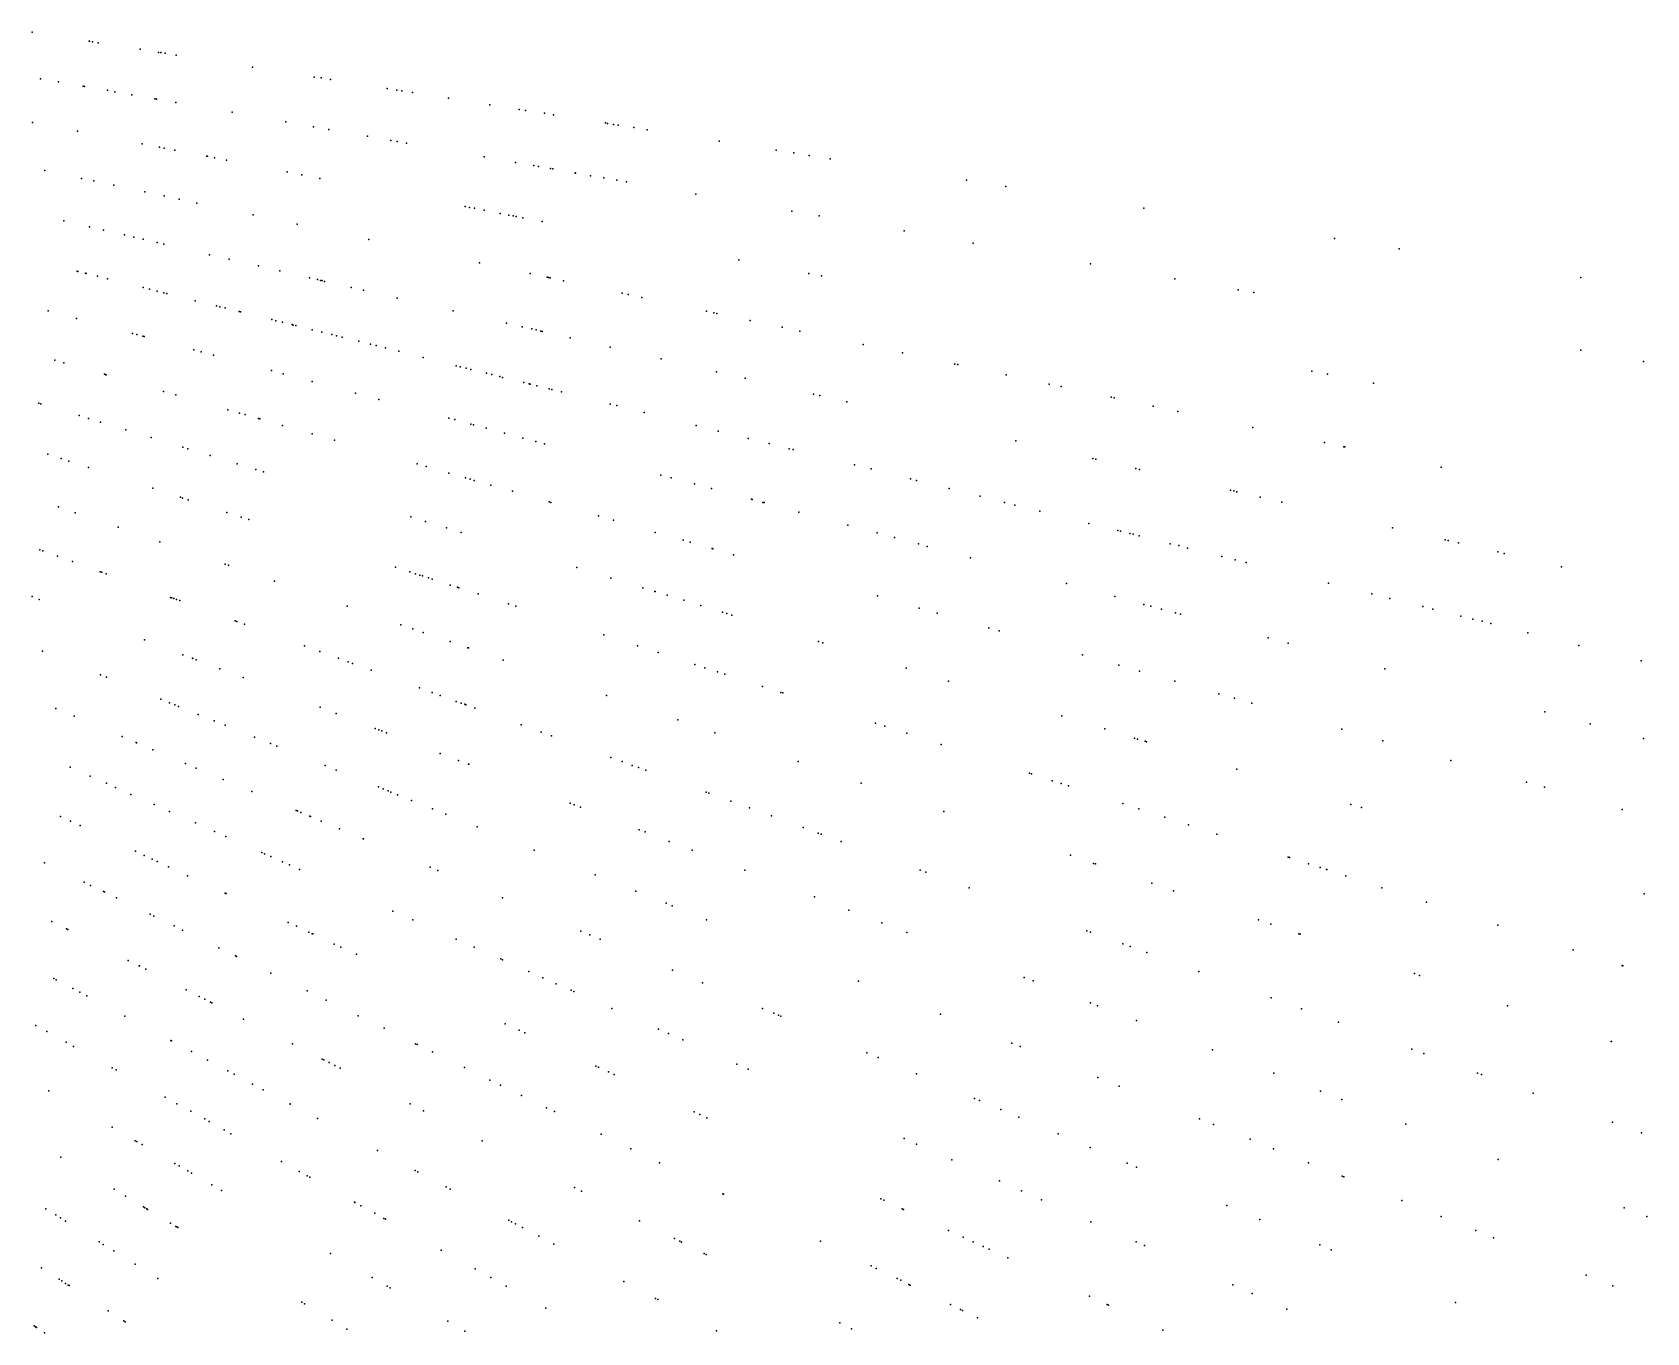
# Model space of a CAD drawing. Header units: metres. Extents: x -4327 to 4266, y -3886 to 3992.
# Drawn here: x 103.5 to 170.3, y -70.2 to -16.4 of the extents above; entities that cross this region are included whole.
import ezdxf

# ---------------------------------------------------------------- set-up
doc = ezdxf.new("R2010")
doc.units = ezdxf.units.M

msp = doc.modelspace()

# ---------------------------------------------------------------- linework, layer by layer
for p in [(103.54, -16.4, -126.12), (105.89, -16.77, -118.09), (105.9, -16.77, -118.76), (106.03, -16.79, -118.64), (106.27, -16.83, -117.74), (108, -17.1, -117.83), (108.76, -17.23, -119.84), (108.86, -17.24, -117.36), (109.04, -17.27, -119.24), (109.49, -17.34, -116.76), (112.64, -17.84, -118.55), (103.88, -18.32, -118.64), (104.63, -18.45, -118.97), (105.64, -18.63, -118.04), (105.7, -18.64, -119), (115.2, -18.25, 2470.5), (115.49, -18.29, -117.12), (115.87, -18.35, -116.74), (106.65, -18.8, -119.81), (106.95, -18.86, -120.55), (107.66, -18.98, -119.89), (108.61, -19.15, -117.3), (108.67, -19.16, -119.97), (109.48, -19.31, -119.55), (118.21, -18.72, -118.97), (118.62, -18.79, -119.25), (118.82, -18.82, -119.06), (119.26, -18.89, -118.6), (120.75, -19.12, -118.13), (111.8, -19.71, -119.05), (122.46, -19.4, -118.49), (123.68, -19.59, -118.64), (123.93, -19.63, -118.74), (124.72, -19.75, -118.98), (125.1, -19.81, -118.57), (103.55, -20.13, 2462.24), (105.41, -20.49, 2474.92), (114.03, -20.11, -117.9), (115.17, -20.31, -118.16), (115.8, -20.42, -117.52), (127.24, -20.15, -117.34), (127.32, -20.17, 2472.64), (127.58, -20.21, -120.65), (127.77, -20.24, -120.44), (128.41, -20.34, -120.11), (128.97, -20.43, -117.64), (108.08, -21.01, 2475.3), (108.8, -21.15, -117.12), (108.99, -21.19, -116.94), (109, -21.19, 2496.28), (109.43, -21.27, -116.51), (117.4, -20.7, -119.79), (118.37, -20.87, -119.87), (118.63, -20.92, -116.39), (119.01, -20.98, -119.21), (131.94, -20.9, -118.77), (134.3, -21.27, -122.1), (110.76, -21.53, -118.32), (110.78, -21.53, -116.92), (111.08, -21.59, -118.01), (111.57, -21.69, 2493.91), (122.23, -21.55, -118.36), (123.52, -21.78, -118.06), (124.28, -21.91, -117.23), (124.47, -21.95, -117.03), (135.03, -21.39, -117.47), (135.66, -21.49, -117.5), (136.54, -21.63, -117.61), (104.06, -22.12, -117.83), (105.57, -22.44, -119.8), (106.08, -22.55, -117.64), (114.08, -22.17, -120.28), (114.68, -22.29, -120.38), (115.43, -22.44, -119.99), (124.97, -22.04, -116.47), (125.06, -22.05, -118.22), (125.99, -22.21, -121.6), (126, -22.22, -121.22), (126.63, -22.33, 2466.4), (127.17, -22.42, -117.36), (127.71, -22.52, -120.47), (128.11, -22.59, -119.66), (142.17, -22.52, -118.59), (106.91, -22.72, -117.53), (108.2, -23, -116.63), (109, -23.17, -119.3), (109.61, -23.3, -119.06), (130.98, -23.1, -119.43), (143.8, -22.78, 2457.44), (110.35, -23.46, 2475.43), (112.67, -23.95, -117.79), (121.44, -23.6, -117.33), (121.62, -23.64, 2453.62), (121.83, -23.68, -118.36), (122.22, -23.76, -117.58), (122.89, -23.89, -117.58), (123.25, -23.96, -117.92), (123.43, -23.99, -121.36), (123.55, -24.02, 2492.57), (134.95, -23.8, -117.1), (136.08, -23.99, -116.91), (149.5, -23.68, 2485.9), (104.84, -24.2, -117.74), (105.91, -24.45, -120.12), (106.48, -24.58, -119.59), (114.49, -24.33, -119.82), (123.82, -24.07, -117.3), (124.62, -24.22, -120.81), (139.59, -24.61, -119.66), (107.35, -24.78, 2476.8), (107.74, -24.87, -119.42), (108.12, -24.96, -117), (108.7, -25.1, -119.18), (108.98, -25.16, 2454.2), (117.46, -24.97, -119.63), (142.45, -25.12, 2464.26), (157.39, -24.93, 2483.14), (160.07, -25.35, 2462.42), (110.87, -25.6, 2496.66), (111.68, -25.78, 2485.11), (122.03, -25.94, -117.68), (132.76, -25.81, -118.41), (147.3, -25.97, -120.38), (105.39, -26.28, -119.52), (105.43, -26.29, -119.82), (105.74, -26.36, -117.83), (105.77, -26.37, -119.16), (106.24, -26.49, -117.35), (106.65, -26.59, -117.3), (112.89, -26.06, -117.83), (113.78, -26.27, 2473.24), (115, -26.55, -117.44), (115.33, -26.63, -116.38), (115.46, -26.66, -119.09), (115.53, -26.67, -119.02), (115.63, -26.7, 2456.64), (124.13, -26.38, -116.47), (124.83, -26.53, -121.57), (124.88, -26.54, -118.59), (124.96, -26.56, -121.43), (125.5, -26.68, -118.28), (135.65, -26.37, -120.73), (136.17, -26.47, -120.12), (150.78, -26.59, -119.96), (167.58, -26.54, 2494.74), (108.12, -26.96, -119.3), (108.39, -27.03, -116.63), (108.7, -27.1, -116.33), (108.98, -27.17, -118.81), (109.11, -27.2, -118.69), (116.72, -26.95, -119.21), (117.24, -27.07, -118.31), (127.93, -27.19, 2482.56), (128.18, -27.24, -119.36), (128.75, -27.37, -118.71), (153.4, -27.05, 2469.34), (154.05, -27.16, 2479.82), (104.2, -27.92, -117.15), (110.28, -27.5, 2493.91), (111.16, -27.71, -118.05), (111.29, -27.75, 2486.86), (111.51, -27.8, -118.04), (112.09, -27.95, -117.11), (112.15, -27.96, -118.45), (118.63, -27.39, -118.28), (120.95, -27.92, -117.61), (131.42, -27.93, -117.89), (131.73, -28, -117.91), (131.85, -28.03, -121.17), (105.37, -28.23, -117.05), (113.44, -28.28, 2476.24), (113.61, -28.33, -119.08), (113.88, -28.39, -117.04), (114.29, -28.49, -119.79), (114.33, -28.51, -120.1), (114.44, -28.53, -116.1), (115.12, -28.7, -117.17), (123.15, -28.43, -117.03), (123.15, -28.43, -117.03), (123.8, -28.58, -117.78), (124.2, -28.67, -120.63), (124.2, -28.67, 2470.96), (133.22, -28.32, 2482.27), (134.55, -28.6, -120.7), (107.69, -28.86, -116.15), (107.87, -28.9, -118.39), (108.11, -28.97, -116.09), (108.17, -28.98, -116.02), (115.51, -28.8, -119.24), (115.93, -28.9, -116.32), (116.12, -28.95, 2477.36), (116.36, -29.01, -119.08), (117.04, -29.18, -118.73), (117.53, -29.3, 2452.01), (117.76, -29.36, -118.68), (124.38, -28.71, -120.8), (124.57, -28.76, -115.81), (124.63, -28.77, 2453.42), (125.78, -29.04, -116.68), (135.28, -28.76, -116.76), (137.9, -29.31, -118.23), (104.47, -29.96, -119.46), (110.22, -29.53, -117.45), (110.52, -29.61, -117.14), (111.03, -29.75, -117.68), (118.14, -29.45, -118.28), (118.7, -29.59, -117.68), (119.71, -29.85, 2497.45), (127.43, -29.42, -119.64), (129.54, -29.91, -118.73), (139.53, -29.66, -118.97), (167.57, -29.55, 2442.83), (170.17, -30.01, 2461.44), (104.85, -30.07, -119.1), (106.52, -30.54, -116.45), (106.58, -30.56, -116.39), (106.6, -30.57, -119.12), (113.43, -30.39, -119.44), (113.92, -30.52, -119.29), (113.92, -30.52, -116.47), (121.07, -30.19, -116.93), (121.24, -30.23, -117.47), (121.48, -30.29, -117.58), (121.68, -30.34, -118.81), (122.32, -30.5, -117.75), (122.55, -30.55, -118.23), (122.88, -30.64, -116.75), (122.99, -30.67, -117.37), (131.84, -30.44, -117.95), (141.69, -30.12, 2467.75), (141.81, -30.14, 2493.04), (143.81, -30.57, -121.13), (156.45, -30.41, -117.06), (157.1, -30.54, -117.01), (108.97, -31.25, 2487.42), (115.11, -30.84, -116.28), (116.9, -31.32, -117.96), (123.87, -30.88, -115.64), (124.09, -30.94, -117.25), (124.13, -30.95, -117.94), (124.4, -31.02, -120.94), (124.91, -31.14, -120.38), (125.03, -31.17, 2471.64), (125.42, -31.27, -119.81), (133.02, -30.71, -117.7), (135.85, -31.36, -120.07), (145.59, -30.95, -116.88), (146.09, -31.05, 2497.79), (159, -30.91, -117.75), (103.81, -31.74, -119.57), (103.89, -31.76, -117.46), (109.48, -31.39, -118), (111.62, -32.01, -117.58), (117.87, -31.58, -117.64), (127.44, -31.78, -119.76), (127.71, -31.84, -119.09), (136.1, -31.42, -120.16), (137.22, -31.68, -120.74), (148.16, -31.49, -119.21), (148.28, -31.52, -119.04), (149.89, -31.86, -119.79), (105.48, -32.25, -116.94), (105.87, -32.37, -118.27), (106.36, -32.52, -118.82), (112.11, -32.15, -117.07), (112.34, -32.21, -119.64), (112.9, -32.37, -116.24), (112.95, -32.39, -119.37), (113.88, -32.66, -118.41), (120.76, -32.36, -117.03), (121.01, -32.42, -116.76), (121.67, -32.6, 2467.79), (121.79, -32.63, -120.63), (128.84, -32.12, 2494.72), (130.99, -32.66, 2485.09), (150.91, -32.08, -118.85), (107.41, -32.84, -117.78), (108.46, -33.16, 2488.67), (115.11, -33.01, -118.9), (116.04, -33.27, -117.92), (122.31, -32.77, -117.88), (123.07, -32.98, -115.92), (123.82, -33.18, 2484.95), (124.36, -33.32, -120), (131.9, -32.89, -121.39), (133.15, -33.2, -117.26), (144.21, -33.29, -117.14), (154.01, -32.74, -120.47), (156.98, -33.37, -119.77), (104.18, -33.85, -119.35), (104.74, -34.03, -118.81), (109.77, -33.56, -117.13), (109.97, -33.62, -119.02), (110.89, -33.9, 2484.8), (124.72, -33.42, 2476.64), (134.01, -33.41, -116.21), (134.84, -33.62, -120.6), (135, -33.66, -116.94), (147.39, -34.03, -121.07), (157.78, -33.54, 2492.29), (157.82, -33.55, 2471.99), (105.05, -34.13, -118.51), (105.87, -34.4, -115.97), (112.01, -34.25, -119.39), (112.79, -34.48, -116.1), (113.1, -34.58, 2476.18), (119.45, -34.25, -117.47), (119.46, -34.25, -117.1), (119.83, -34.36, -116.69), (120.76, -34.63, -121.12), (129.53, -34.71, -118.19), (137.54, -34.29, -119.27), (138.23, -34.46, -118.42), (147.52, -34.06, -120.5), (149.17, -34.44, -118.34), (149.33, -34.48, 2494.55), (161.8, -34.39, -120.25), (108.52, -35.26, -117.45), (121.45, -34.82, -116.34), (121.65, -34.88, -117.95), (121.81, -34.93, -115.93), (122.5, -35.13, -119.94), (123.4, -35.38, -120.04), (129.96, -34.82, -118.06), (130.93, -35.08, -121.45), (131.63, -35.27, -116.84), (139.85, -34.87, -118.35), (140.11, -34.93, 2483.06), (141.46, -35.27, 2483.72), (153.09, -35.34, -121.31), (153.22, -35.37, -119.91), (104.63, -36.03, -115.91), (109.67, -35.63, -117.67), (109.75, -35.66, -117.24), (109.98, -35.73, -117.35), (124.92, -35.82, -117.2), (124.98, -35.84, -119.73), (133.28, -35.71, -116.75), (133.31, -35.72, -120.17), (133.75, -35.84, -120.03), (133.81, -35.85, -119.96), (142.73, -35.59, -120.65), (143.74, -35.84, -120.16), (144.17, -35.95, -116.81), (153.35, -35.4, -121.38), (154.31, -35.63, -120.91), (155.21, -35.83, -120.11), (105.32, -36.27, -119), (111.58, -36.26, -119.2), (112.18, -36.45, -118.92), (112.49, -36.55, -118.6), (112.49, -36.55, -118.6), (119.2, -36.44, -117.06), (119.8, -36.63, -116.76), (126.95, -36.4, -118.59), (127.57, -36.58, -117.87), (135.24, -36.24, 2477.55), (145.2, -36.2, -119.9), (147.23, -36.71, 2469.84), (107.09, -36.87, -117.22), (120.67, -36.89, -121.26), (121.28, -37.08, -120.95), (129.3, -37.08, 2476.1), (137.26, -36.78, 2466.91), (138.48, -37.1, -118.11), (139.19, -37.3, 2501.6), (148.43, -37.01, -118.91), (148.54, -37.03, 2469.76), (148.93, -37.13, -118.24), (149.06, -37.16, -118.48), (149.31, -37.23, -118.55), (159.79, -36.89, -118.8), (103.85, -37.8, -116.39), (103.98, -37.85, -115.91), (108.82, -37.47, -117.18), (130.45, -37.41, -120.52), (130.75, -37.49, -117.13), (131.66, -37.75, -116.02), (131.68, -37.76, -120.2), (132.54, -38.01, -120.32), (140.19, -37.56, 2472.49), (140.55, -37.66, 2502.27), (150.6, -37.55, -120.92), (150.95, -37.63, -117.16), (151.31, -37.73, 2493.88), (161.96, -37.39, -117.4), (162.09, -37.42, -117.64), (162.52, -37.52, -116.59), (164.14, -37.89, 2497.07), (164.41, -37.96, -116.85), (104.58, -38.06, -117.72), (105.2, -38.29, -117.78), (106.35, -38.71, -117.65), (111.52, -38.4, -116.1), (111.65, -38.44, -118.8), (118.56, -38.52, -116.69), (119.15, -38.71, 2481.09), (126.06, -38.54, -118.5), (142.34, -38.14, -119.93), (152.73, -38.08, -117.21), (153.28, -38.22, -121.01), (153.28, -38.22, -120.6), (153.73, -38.33, -120.41), (166.78, -38.5, -117.3), (106.41, -38.73, -117.59), (106.59, -38.8, -117.4), (113.55, -39.1, 2486.1), (113.56, -39.1, -117.83), (119.39, -38.79, -116.11), (119.57, -38.85, -120.29), (119.67, -38.88, -116.89), (119.92, -38.96, -116.62), (120.08, -39.01, -117.54), (120.82, -39.26, -115.96), (121.12, -39.35, -120.39), (121.18, -39.37, -115.17), (127.46, -38.97, -117.98), (128.79, -39.37, -118.3), (146.31, -39.2, -119.21), (157.14, -39.18, 2481.22), (103.54, -39.74, -118.09), (103.83, -39.86, -118.82), (109.26, -39.77, -116.72), (109.31, -39.79, -119.48), (109.39, -39.81, -119.04), (109.51, -39.86, -116.1), (109.64, -39.9, -119.83), (121.98, -39.63, -119.8), (123.23, -40.04, -119.84), (129.28, -39.52, -117.71), (129.3, -39.53, -119.95), (129.79, -39.68, 2473.53), (130.48, -39.89, 2486.76), (138.49, -39.71, -117.64), (148.3, -39.74, 2477), (158.94, -39.63, 2468.32), (159.68, -39.81, -118), (116.56, -40.13, -117.43), (123.54, -40.14, -119.49), (131.19, -40.11, -119.98), (132.08, -40.38, -116.6), (132.26, -40.44, -116.76), (132.47, -40.5, -120.35), (140.22, -40.21, -117.01), (140.96, -40.42, 2475.16), (149.51, -40.06, -117.37), (149.79, -40.14, -121.09), (150.24, -40.26, -120.9), (150.81, -40.41, -121.36), (151.02, -40.47, -116.95), (161.04, -40.15, 2480.45), (161.46, -40.26, -119.31), (162.62, -40.55, -116.74), (163.11, -40.67, -121.64), (111.93, -40.74, -115.98), (112, -40.77, -115.54), (112.31, -40.88, -118.42), (118.78, -40.9, -121.12), (119.27, -41.07, -116.93), (119.71, -41.22, -120.08), (127.18, -41.32, -117.86), (143.09, -41.03, -120.07), (143.52, -41.15, 2474.25), (163.49, -40.76, -120.67), (163.85, -40.85, -116.67), (165.39, -41.24, -121.37), (103.96, -42, -117.96), (108.18, -41.53, -117.47), (114.79, -41.78, -117.51), (115.43, -42.01, -117.52), (120.82, -41.6, -115.5), (121.55, -41.85, 2465.9), (121.58, -41.86, -116.86), (128.57, -41.77, -117.71), (129.42, -42.05, -117.06), (136.05, -41.59, -118.65), (136.23, -41.65, -118.81), (154.65, -41.44, 2473.82), (155.47, -41.66, -122.88), (167.49, -41.76, 2478.25), (109.77, -42.14, -116.11), (110.17, -42.29, -116.03), (110.18, -42.3, -115.66), (110.32, -42.35, -118.36), (111.3, -42.72, -118.37), (116.2, -42.29, -117.02), (116.6, -42.44, -117.3), (116.78, -42.5, 2488.15), (123.01, -42.36, -119.28), (130.94, -42.54, -120.94), (131.35, -42.68, -116.99), (139.68, -42.7, -120.34), (146.97, -42.14, -118.19), (148.47, -42.57, -117.38), (170.07, -42.4, 2496.86), (106.36, -42.97, -117.56), (106.61, -43.07, -116.94), (112.26, -43.09, -117.33), (117.55, -42.78, -118.78), (131.87, -42.85, -119.81), (132.18, -42.95, -119.43), (141.43, -43.24, 2473.33), (149.32, -42.82, 2462.61), (150.78, -43.23, -120.43), (159.47, -42.73, -117.69), (108.86, -43.98, -118.76), (119.55, -43.51, -116.13), (120.07, -43.7, -116.63), (120.41, -43.83, -119.56), (127.28, -43.83, -117.6), (127.28, -43.83, 2478.1), (133.73, -43.45, 2488.28), (134.49, -43.7, 2478.47), (134.57, -43.72, -118.4), (152.61, -43.76, -116.21), (153.25, -43.94, -119.52), (104.52, -44.37, -117.64), (105.27, -44.68, -117.2), (109.22, -44.13, -116.96), (109.44, -44.22, -118.49), (109.59, -44.28, -115.84), (110.4, -44.61, -115.3), (115.44, -44.31, -117.02), (116.1, -44.57, 2489.9), (121.07, -44.07, -116.2), (121.28, -44.14, 2475.64), (121.42, -44.19, -116.53), (121.47, -44.21, -119.81), (121.84, -44.35, 2487.12), (146.12, -44.67, 2487.06), (153.97, -44.15, 2474.82), (166.09, -44.5, -124.43), (111.06, -44.87, -118.16), (111.52, -45.06, -118), (117.72, -45.19, -116.24), (117.87, -45.25, -117.54), (118, -45.29, -119.22), (118.19, -45.37, -115.69), (123.75, -45.04, -118.64), (124.59, -45.35, -118.01), (124.59, -45.35, -118.01), (130.23, -44.84, -116.28), (131.77, -45.37, -120.15), (138.41, -44.97, -120.97), (138.79, -45.1, -120.5), (139.71, -45.39, 2479.4), (147.89, -45.21, -117.13), (157.69, -45.22, -118.3), (167.96, -45, 2476.9), (107.26, -45.53, -119.28), (107.26, -45.53, -116.46), (107.84, -45.77, 2481.24), (107.85, -45.78, -118.65), (112.73, -45.55, -117.74), (113.39, -45.81, -117.01), (113.65, -45.92, 2481.22), (125.01, -45.5, -117.89), (141.12, -45.85, 2481.57), (149.12, -45.59, -121.62), (149.24, -45.63, -121.45), (149.56, -45.72, -116.06), (149.62, -45.74, -120.94), (159.39, -45.7, -117.12), (170.17, -45.6, -117.93), (108.52, -46.07, -115.79), (109.88, -46.64, -115.72), (115.65, -46.72, -116.25), (120.4, -46.22, -116.44), (121.16, -46.51, -119.25), (121.58, -46.67, -119.14), (121.59, -46.67, -118.75), (127.46, -46.39, -120.6), (127.93, -46.56, -116.98), (128.35, -46.72, -116.46), (135.21, -46.56, 2482.38), (162.2, -46.51, 2461.22), (105.1, -46.79, 2465.32), (105.94, -47.17, -116.67), (110.32, -46.83, -118.09), (111.43, -47.3, -117.22), (116.11, -46.91, -115.7), (128.61, -46.81, -120.35), (128.91, -46.92, -119.98), (144.78, -47.04, 2477.83), (144.86, -47.07, -118.94), (145.72, -47.35, -118.17), (153.35, -46.88, -119.95), (106.61, -47.46, -119.46), (106.98, -47.63, -115.52), (107.62, -47.92, -116.59), (112.62, -47.8, -117.31), (117.85, -47.61, -115.51), (118.05, -47.69, -117.5), (118.25, -47.77, -120.56), (118.37, -47.82, -115.26), (118.64, -47.93, -116.8), (131.41, -47.83, 2498.84), (131.52, -47.87, -118.68), (137.82, -47.45, 2460.19), (146.09, -47.47, -117.27), (146.39, -47.56, -116.85), (165.33, -47.41, -120.92), (166.08, -47.62, 2480.49), (108.58, -48.34, -118.02), (109.22, -48.63, 2474.86), (114.45, -48.58, -117.03), (114.51, -48.6, -119.15), (114.64, -48.66, -116.08), (119.22, -48.17, -119.45), (120.09, -48.52, -119.53), (125.78, -48.28, -121.24), (125.95, -48.35, 2483.59), (126.21, -48.45, -117.32), (132.42, -48.2, -118.7), (133.2, -48.48, 2484.21), (141.24, -48.63, 2498.29), (148.63, -48.29, 2477.58), (149.3, -48.51, -121.07), (158.07, -48.33, -117.84), (158.5, -48.46, 2476.96), (169.29, -48.54, 2489.28), (104.71, -48.83, -116.74), (105.12, -49.02, -116.3), (105.52, -49.2, -115.86), (110.29, -49.1, -117.54), (115.02, -48.82, 2501.63), (115.04, -48.83, -120.35), (115.49, -49.02, -116.55), (116.24, -49.34, -120.43), (120.64, -48.74, -118.51), (121.93, -49.26, -118.47), (128.64, -49.38, -116.59), (134.11, -48.81, -117.32), (135.42, -49.29, -120.73), (150.37, -48.86, -120.43), (151.35, -49.18, -118.23), (111.07, -49.45, 2488.78), (111.54, -49.66, -117.21), (117.22, -49.76, -116.37), (117.23, -49.76, -115.61), (128.88, -49.47, -116.29), (129.88, -49.86, -119.28), (136.04, -49.52, -117.17), (136.16, -49.56, -116.62), (136.99, -49.86, 2483.48), (152.52, -49.56, 2477.82), (107.81, -50.27, -118.63), (108.16, -50.44, -118.24), (108.5, -50.59, -118.22), (108.71, -50.69, 2483.1), (113.03, -50.32, -116.58), (113.14, -50.37, -116.82), (113.4, -50.49, -119.42), (113.88, -50.7, -120.32), (124.29, -50.22, -120.5), (130.83, -50.22, -119.23), (146.47, -50.43, -117.2), (155.48, -50.52, -121.18), (155.53, -50.53, -119.43), (104.05, -50.75, -117.22), (109.17, -50.91, -118.18), (109.96, -51.28, 2483.54), (114.17, -50.83, -118.53), (114.17, -50.83, -120.35), (114.59, -51.02, -114.75), (119.99, -50.93, -118.99), (120.31, -51.07, -117.87), (126.82, -51.24, -116.24), (133, -51.05, -118.02), (140.25, -51.05, -119.19), (140.49, -51.14, -118.86), (147.43, -50.77, -120.39), (147.5, -50.79, -120.72), (156.32, -50.79, 2497.35), (156.79, -50.94, 2463.74), (157.06, -51.03, -117.19), (157.07, -51.03, 2488.53), (157.86, -51.29, 2501), (105.68, -51.55, -118.94), (105.95, -51.68, -116.16), (106.48, -51.94, -118.41), (106.52, -51.95, -115.52), (111.51, -52, -118.75), (111.56, -52.02, -117.26), (128.5, -51.92, -119.88), (142.28, -51.78, 2486.64), (149.83, -51.59, -117.46), (150.73, -51.9, -119.11), (159.35, -51.78, -117.25), (170.19, -52.03, 2477.12), (107.02, -52.2, -115.3), (118.45, -52.74, -119.01), (122.99, -52.2, -117.24), (129.75, -52.42, 2476.3), (130, -52.53, -118.37), (135.89, -52.16, -117.8), (137.31, -52.71, -115.89), (161.2, -52.38, -120.13), (104.35, -53.17, -115.52), (108.41, -52.87, -117.3), (108.57, -52.95, 2472.55), (109.41, -53.36, -117.23), (114.12, -53.21, -115.7), (114.46, -53.37, -115.29), (119.28, -53.11, -118.02), (131.42, -53.1, 2484.21), (138.67, -53.23, 2484.06), (154.24, -53.11, -119.13), (154.76, -53.29, 2466.32), (164.14, -53.33, -117.44), (104.95, -53.48, -115.19), (105.01, -53.5, -115.12), (109.75, -53.53, -116.83), (114.97, -53.61, -114.66), (115.12, -53.68, -119.29), (115.14, -53.69, -115.58), (121.07, -53.9, -117.7), (126.22, -53.58, 2498.99), (126.59, -53.73, -119.22), (127.02, -53.91, -115.98), (139.7, -53.63, -119.5), (147.15, -53.56, -116.2), (147.3, -53.61, 2485.06), (155.92, -53.69, -117.96), (155.97, -53.7, -117.46), (111.25, -54.26, -116.89), (111.94, -54.6, -116.08), (111.99, -54.62, -118.57), (116.03, -54.11, -116.35), (116.3, -54.23, -119.73), (116.94, -54.53, -119.33), (121.81, -54.23, -118.29), (122.91, -54.72, -121.08), (148.63, -54.1, -116.17), (148.94, -54.21, -119.5), (149.63, -54.46, -122.25), (167.26, -54.35, -122.36), (107.51, -54.78, -117.61), (107.96, -55.01, -117.46), (107.97, -55.01, -117.08), (108.24, -55.15, -117.12), (113.4, -55.31, -120.19), (122.99, -54.76, -120.23), (124.07, -55.24, 2475.28), (130.02, -55.19, 2475.47), (151.78, -55.24, -118.37), (160.7, -55.33, -119.91), (160.91, -55.41, 2482.42), (169.28, -55, 2496.41), (169.31, -55.01, 2477.86), (104.43, -55.53, -118.6), (104.53, -55.58, -115.65), (105.22, -55.94, -118.07), (109.9, -56, -116.99), (114.9, -56.04, -116.56), (124.65, -55.5, 2486.76), (125.21, -55.75, -120.13), (125.82, -56.02, -116.28), (125.93, -56.07, -118.84), (131.25, -55.71, -118.26), (137.7, -55.64, 2461.27), (144.56, -55.49, -117.28), (144.93, -55.63, -117.18), (105.5, -56.1, 2501.9), (105.8, -56.25, -117.04), (110.44, -56.27, -119.24), (110.68, -56.39, -118.97), (110.68, -56.39, -118.97), (110.91, -56.51, -118.7), (110.96, -56.54, -118.63), (115.69, -56.43, -115.96), (147.3, -56.54, -120.04), (147.59, -56.66, -115.85), (154.77, -56.33, 2481.79), (164.55, -56.66, -118.42), (107.37, -57.09, -117.36), (112.28, -57.21, -117.06), (117.01, -57.07, -118.06), (123.1, -57.4, -116.2), (127.5, -56.77, -118.75), (133.74, -56.77, -116.93), (134.21, -56.97, -116.3), (134.4, -57.05, -119.62), (134.5, -57.09, -115.9), (141.09, -57, 2476.83), (149.2, -57.27, -119.41), (156.03, -56.79, 2481.45), (157.55, -57.34, -116.65), (103.69, -57.48, -117.97), (104.14, -57.72, -115.67), (118.09, -57.59, -118.23), (123.67, -57.67, -115.46), (123.91, -57.78, -116.32), (129.44, -57.63, -118.17), (129.85, -57.81, -117.63), (130.44, -58.07, -117.24), (104.94, -58.17, -117.59), (105.25, -58.34, 2491.1), (109.27, -58.1, -119.45), (109.29, -58.11, 2478.16), (110.12, -58.55, -118.81), (114.3, -58.24, -116.07), (119.39, -58.23, -118.11), (119.46, -58.26, -117.65), (120.09, -58.57, -117.24), (138.05, -58.6, -119.09), (144.05, -58.2, -116.61), (144.39, -58.34, -120.65), (152.34, -58.48, -118.22), (160.59, -58.45, -115.47), (161.08, -58.63, 2480.58), (168.83, -58.13, -116.58), (168.85, -58.14, 2466.79), (106.85, -59.23, -117.14), (107.01, -59.31, -117.31), (110.79, -58.91, -115.8), (111.62, -59.35, -115.15), (115.53, -58.87, -119.01), (115.59, -58.9, -118.94), (115.82, -59.01, -118.66), (116.05, -59.13, -118.37), (116.27, -59.24, -118.47), (121.41, -59.21, -120.1), (126.85, -59.15, -118.29), (126.96, -59.2, -118.53), (127.37, -59.39, -117.99), (132.67, -59.07, -117.01), (133.14, -59.28, -119.94), (138.52, -58.8, -118.43), (111.89, -59.49, -115.55), (112.65, -59.9, -119.04), (122.46, -59.73, -119.16), (122.9, -59.94, -120.11), (127.6, -59.5, -117.68), (140.1, -59.47, 2477.33), (147.6, -59.63, 2501.94), (148.48, -59.99, -118.56), (154.88, -59.45, -117.86), (163.3, -59.44, -124.03), (163.47, -59.5, -118.52), (104.22, -60.17, -117.94), (109.04, -60.44, -115.94), (109.52, -60.71, -118.64), (113.09, -60.13, -119.24), (114.2, -60.72, -119.36), (114.21, -60.73, -118.98), (119.17, -60.72, -120.09), (123.77, -60.37, -119.38), (142.5, -60.49, -120.21), (142.71, -60.58, -116.63), (156.81, -60.19, -121.41), (157.69, -60.53, 2463.72), (165.6, -60.27, -117.4), (110.09, -61.02, -119.77), (110.67, -61.34, -116.14), (115.33, -61.32, -118.71), (119.72, -61, -120.52), (124.81, -60.88, -118.8), (125.14, -61.03, 2487.86), (130.91, -61.04, -120.73), (131.15, -61.16, -120.02), (131.44, -61.29, -119.62), (143.59, -60.95, -119.09), (144.34, -61.27, 2485.81), (151.81, -61.34, -119.58), (106.84, -61.68, -116.24), (110.85, -61.45, -119.95), (111.48, -61.79, -116.6), (111.75, -61.95, -116.63), (127.06, -61.97, -117.77), (145.96, -61.96, -119.83), (152.39, -61.57, 2476.55), (160.34, -61.55, 2485.32), (168.88, -61.47, -120.72), (170.08, -61.91, 2481.41), (107.8, -62.24, -120.14), (107.86, -62.27, -120.07), (108.08, -62.4, 2498.64), (117.82, -62.65, -119.69), (122.15, -62.24, -115.87), (128.29, -62.57, 2477.89), (139.6, -62.15, 2487.31), (140.1, -62.38, -118.81), (147.29, -62.52, -118.74), (153.9, -62.18, 2480.7), (154.86, -62.57, -120.58), (104.72, -62.92, -116.77), (109.43, -63.18, -115.22), (109.61, -63.28, 2479.77), (113.84, -63.1, 2496.61), (129.48, -63.15, -116.46), (141.56, -63.03, -116.31), (148.81, -63.17, -118.6), (149.2, -63.33, -121.8), (156.31, -63.15, -116.2), (164.16, -63.01, -117.98), (109.97, -63.49, -115.28), (110.13, -63.58, -114.69), (110.97, -64.07, -119.56), (114.58, -63.51, -118.28), (114.9, -63.69, -118.62), (115.02, -63.75, -118.47), (119.37, -63.47, -116.17), (119.48, -63.53, -116.02), (143.53, -63.9, -119.67), (157.7, -63.71, -115.33), (157.77, -63.74, -119.63), (106.92, -64.24, -115.87), (107.4, -64.53, -118.19), (111.37, -64.3, -118.68), (120.66, -64.15, -116), (120.82, -64.24, -115.78), (125.96, -64.18, -117.38), (126.25, -64.33, -117), (126.25, -64.33, -117), (132.1, -64.43, -119.62), (132.13, -64.45, -115.57), (138.63, -64.65, -118.51), (138.75, -64.7, -117.94), (144.44, -64.31, 2484.98), (145.28, -64.68, -116.27), (160.17, -64.71, -118.52), (104.1, -65.05, -116.16), (104.52, -65.31, -115.63), (108.14, -64.98, -115.8), (108.2, -65.01, -115.73), (108.27, -65.06, -119.67), (108.31, -65.08, -115.59), (108.31, -65.08, -119.98), (116.86, -64.78, -116.47), (116.88, -64.79, 2485.16), (117.13, -64.93, -117.25), (117.7, -65.24, -119.92), (139.51, -65.05, -117.25), (139.56, -65.08, -116.76), (152.94, -64.92, -120.51), (161.8, -65.37, -118.61), (169.37, -65.02, -115.37), (170.3, -65.37, 2463.76), (104.7, -65.43, -119.03), (104.91, -65.56, -119.14), (109.26, -65.65, -116.23), (109.48, -65.79, 2502.49), (109.52, -65.8, 2503.24), (109.56, -65.83, -119.9), (118.08, -65.45, -116.39), (118.14, -65.49, -120.1), (123.24, -65.53, -118.35), (123.35, -65.59, -118.2), (123.52, -65.68, -117.97), (123.81, -65.83, -117.59), (128.65, -65.55, -117.25), (141.43, -65.95, -118.6), (147.32, -65.59, -118.72), (154.3, -65.5, 2484.85), (163.24, -65.95, 2488.53), (106.3, -66.42, -120.32), (106.47, -66.53, -115.73), (124.48, -66.19, -117.84), (125.11, -66.52, -117), (130.09, -66.28, -119.62), (130.32, -66.4, -119.3), (130.38, -66.43, -119.22), (136.13, -66.39, -117.6), (142.03, -66.23, -119.78), (142.45, -66.42, -119.18), (142.86, -66.62, -118.58), (143.11, -66.73, -119.46), (149.19, -66.42, -118.04), (149.53, -66.57, 2486.87), (156.78, -66.55, 2484.42), (157.25, -66.75, -119.54), (163.97, -66.25, -116.01), (106.91, -66.8, -117.75), (107.79, -67.35, -115.51), (115.87, -66.9, -117.02), (120.45, -66.77, -118.99), (131.32, -66.91, 2464.85), (131.4, -66.95, -121.77), (138.23, -67.42, 2481.24), (143.88, -67.09, -118.75), (103.92, -67.49, 2480.91), (104.65, -67.96, -118.74), (104.76, -68.03, -118.6), (108.73, -67.94, -119.11), (117.6, -67.9, -119.29), (121.85, -67.54, -118.66), (122.5, -67.9, 2478.55), (128, -68.06, -119.7), (138.44, -67.52, 2463.19), (139.3, -67.94, 2500.45), (139.45, -68.01, -116.05), (167.8, -67.8, 2462.61), (104.92, -68.14, -118.4), (105.03, -68.21, -118.26), (105.07, -68.23, -120.39), (118.21, -68.25, 2487.76), (118.34, -68.33, -116), (123.14, -68.26, -118.07), (129.31, -68.76, -119.46), (139.79, -68.18, -120.9), (139.84, -68.21, -115.46), (147.26, -68.67, -122.51), (153.18, -68.2, 2485.6), (153.98, -68.56, -120.16), (168.9, -68.24, 2478.82), (106.68, -69.28, 2492.26), (114.69, -68.91, -117.02), (114.8, -68.98, -116.87), (124.77, -69.16, -117.01), (129.41, -68.81, -115.74), (141.51, -69.02, -121.7), (141.92, -69.22, 2481.73), (142, -69.26, -116.84), (147.99, -69.01, -121.45), (148.05, -69.04, -120.94), (155.42, -69.2, -114.82), (162.39, -68.93, -117.11), (103.62, -69.89, -115.6), (103.67, -69.93, -119.91), (103.72, -69.96, -118.4), (107.32, -69.69, -116.42), (107.38, -69.73, 2481.95), (115.94, -69.66, -116.87), (116.55, -70.03, 2478.02), (120.72, -69.7, 2490.85), (136.93, -69.77, -118.39), (137.42, -70.02, -116.02), (142.62, -69.56, -118.43), (150.29, -70.08, -115.78), (104.04, -70.18, -117.99), (121.43, -70.11, -118.37), (131.83, -70.1, -120.71)]:
    msp.add_point(p)

doc.saveas('drawing.dxf')
